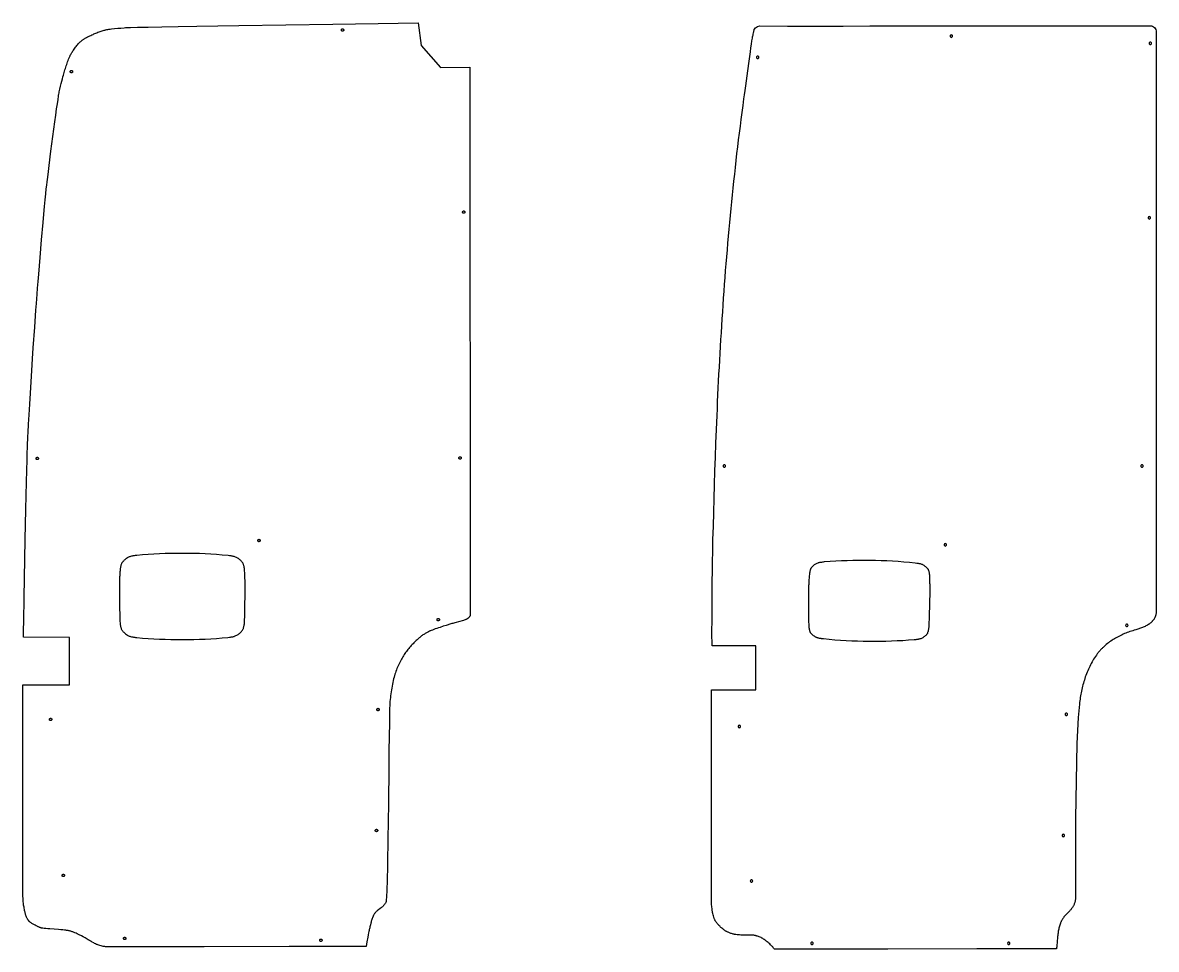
# Model space of a CAD drawing. Extents: x 0 to 5593, y -8541 to 1390.
# Drawn here: x 0 to 1873, y -6446 to -4916 of the extents above; entities that cross this region are included whole.
import ezdxf

# ---------------------------------------------------------------- set-up
doc = ezdxf.new("R2010")
doc.units = 0
doc.layers.add('Default Layer', color=1, linetype='CONTINUOUS')

msp = doc.modelspace()

# ---------------------------------------------------------------- linework, layer by layer
at = {"layer": 'Default Layer'}
for points in [[(0, -6009.8), (77.4, -6009.8), (77.4, -5931.6), (1.1, -5931), (1.3, -5919.6), (1.7, -5904.6), (2.4, -5866.2), (4.3, -5769.9), (5.3, -5720.2), (5.8, -5696.8), (6.3, -5675), (6.8, -5655.3), (7.2, -5638.4), (7.5, -5624.6), (7.7, -5619.1), (7.9, -5614.5), (8, -5610.1), (8.3, -5605.1), (8.6, -5599.4), (8.9, -5593.2), (9.6, -5579.2), (10.6, -5563.5), (11.6, -5546.3), (12.7, -5528.2), (13.9, -5509.5), (15.2, -5490.4), (16.4, -5471.5), (17.6, -5453), (19.9, -5418.8), (21.9, -5390.9), (22.6, -5380.1), (23.2, -5372), (23.8, -5364.3), (24.6, -5354.8), (25.5, -5343.7), (26.5, -5331.4), (28.8, -5303.9), (31.3, -5274.7), (33.9, -5245.9), (35.1, -5232.3), (36.2, -5219.8), (37.3, -5208.5), (38.2, -5198.6), (39, -5190.6), (39.7, -5184.7), (40.3, -5178.9), (41.3, -5171.3), (42.4, -5162.2), (43.7, -5151.9), (46.7, -5128.6), (50, -5103.9), (53.2, -5079.8), (54.7, -5068.8), (56.1, -5058.7), (57.3, -5050), (58.4, -5042.8), (59.2, -5037.5), (59.4, -5035.6), (59.7, -5034.4), (60.1, -5032.3), (60.5, -5030.2), (61, -5028), (61.5, -5025.8), (62.5, -5021.3), (63.6, -5016.8), (64.7, -5012.6), (65.7, -5008.8), (66.6, -5005.4), (67.3, -5002.8), (68.5, -4998.4), (69.2, -4996.2), (69.8, -4994), (70.5, -4991.8), (71.2, -4989.7), (71.9, -4987.5), (72.7, -4985.3), (73.5, -4983.1), (74.2, -4980.9), (75, -4978.6), (75.9, -4976.4), (76.3, -4975.3), (76.7, -4974.1), (77.2, -4973), (77.7, -4971.9), (78.2, -4970.8), (78.7, -4969.7), (79.3, -4968.7), (79.9, -4967.6), (80.5, -4966.6), (81.3, -4965.4), (82.1, -4964.1), (82.9, -4962.8), (83.9, -4961.4), (84.9, -4959.9), (85.9, -4958.4), (87, -4956.9), (88.2, -4955.4), (89.4, -4954), (90.6, -4952.5), (91.9, -4951.1), (93.1, -4949.7), (93.8, -4949), (94.4, -4948.4), (95.1, -4947.7), (95.8, -4947.1), (96.4, -4946.5), (97.1, -4946), (97.8, -4945.4), (98.5, -4944.9), (99.3, -4944.4), (100.1, -4943.8), (100.9, -4943.3), (101.7, -4942.8), (102.6, -4942.2), (103.5, -4941.7), (105.3, -4940.7), (107.2, -4939.7), (109, -4938.8), (110.9, -4937.9), (112.8, -4937.1), (114.5, -4936.3), (116.2, -4935.5), (117.8, -4934.8), (120.6, -4933.7), (122.7, -4932.8), (124.4, -4932.1), (126.1, -4931.4), (127.8, -4930.7), (129.6, -4930.1), (131.3, -4929.5), (133, -4929), (134.8, -4928.5), (135.7, -4928.3), (136.6, -4928.1), (137.6, -4927.9), (139, -4927.7), (140.6, -4927.4), (142.5, -4927.1), (144.6, -4926.9), (146.8, -4926.6), (151.8, -4926), (157, -4925.5), (162.4, -4925), (167.5, -4924.6), (170, -4924.4), (172.3, -4924.2), (174.3, -4924.1), (177.9, -4924), (189.9, -4923.8), (207.4, -4923.4), (230, -4923), (256.9, -4922.6), (287.5, -4922.1), (357.2, -4920.9), (512.3, -4918.5), (587.3, -4917.3), (653.5, -4916.2), (658.3, -4954), (690.4, -4990.2), (738.8, -4989.6), (739, -5895.6), (738.8, -5896), (738.6, -5896.5), (738.3, -5896.9), (738, -5897.3), (737.7, -5897.7), (737.4, -5898.1), (737.1, -5898.4), (736.7, -5898.8), (736.4, -5899.1), (736, -5899.5), (735.6, -5899.8), (735.2, -5900.1), (734.4, -5900.7), (733.5, -5901.2), (733.3, -5901.3), (732.9, -5901.5), (732.1, -5901.8), (730.9, -5902.2), (729.5, -5902.7), (727.9, -5903.2), (726.1, -5903.7), (722.2, -5904.8), (714.1, -5907), (710.4, -5908.1), (708.8, -5908.6), (707.4, -5909), (699.7, -5911.4), (694.7, -5913), (689.4, -5914.8), (686.7, -5915.7), (684, -5916.6), (681.5, -5917.4), (679.1, -5918.3), (676.9, -5919.1), (674.9, -5919.9), (673.2, -5920.6), (672.4, -5920.9), (671.8, -5921.2), (670.6, -5921.9), (669.4, -5922.5), (668.2, -5923.1), (667, -5923.8), (665.8, -5924.5), (664.7, -5925.1), (663.5, -5925.9), (662.4, -5926.6), (661.2, -5927.3), (660.1, -5928.1), (659, -5928.9), (657.9, -5929.7), (656.9, -5930.5), (655.8, -5931.3), (654.7, -5932.2), (653.7, -5933.1), (652.6, -5934), (651.5, -5935.1), (650.2, -5936.2), (648.9, -5937.5), (647.6, -5938.8), (646.2, -5940.2), (644.8, -5941.7), (643.3, -5943.2), (641.9, -5944.8), (640.5, -5946.4), (639, -5948), (637.7, -5949.7), (636.3, -5951.3), (635, -5953), (633.8, -5954.6), (632.6, -5956.3), (631.5, -5957.9), (630.3, -5959.7), (629.2, -5961.5), (628, -5963.4), (626.9, -5965.4), (625.7, -5967.5), (624.5, -5969.6), (623.4, -5971.7), (622.3, -5973.9), (621.2, -5976.1), (620.1, -5978.4), (619.1, -5980.6), (618.2, -5982.9), (617.3, -5985.1), (616.4, -5987.4), (615.6, -5989.6), (615.2, -5990.7), (614.9, -5991.9), (614.5, -5993.1), (614.1, -5994.4), (613.4, -5997), (612.7, -5999.7), (612.1, -6002.6), (611.4, -6005.6), (610.8, -6008.6), (610.3, -6011.7), (609.7, -6014.9), (609.2, -6018.1), (608.7, -6021.3), (608.2, -6024.5), (607.8, -6027.7), (607.4, -6030.8), (607, -6034), (606.7, -6037), (606.6, -6038), (606.5, -6039.3), (606.4, -6041.1), (606.4, -6043.3), (606.2, -6048.7), (606.1, -6055.5), (605.9, -6063.5), (605.8, -6072.8), (605.4, -6094.3), (605.1, -6119.2), (604.8, -6146.6), (604.1, -6205.5), (603.7, -6235.2), (603.3, -6264), (603.1, -6277.8), (602.8, -6291), (602.6, -6303.5), (602.4, -6315.3), (602.1, -6326.2), (601.9, -6336.1), (601.6, -6344.8), (601.3, -6352.4), (601.1, -6355.7), (601, -6358.7), (600.8, -6361.3), (600.7, -6363.5), (600.5, -6365.4), (600.4, -6366.8), (600.3, -6367.4), (600.2, -6367.9), (600.1, -6368.2), (600, -6368.5), (599.7, -6369.3), (599.3, -6370.1), (598.8, -6370.8), (598.3, -6371.5), (597.8, -6372.2), (597.3, -6372.9), (596.7, -6373.6), (596.1, -6374.3), (595.4, -6374.9), (594.8, -6375.5), (594.1, -6376.1), (593.4, -6376.8), (591.9, -6377.9), (590.5, -6379.1), (587.6, -6381.4), (586.1, -6382.5), (585.5, -6383.1), (584.8, -6383.6), (584.1, -6384.2), (583.5, -6384.8), (582.9, -6385.4), (582.4, -6386), (581.8, -6386.6), (581.3, -6387.3), (580.9, -6387.9), (580.4, -6388.6), (580.1, -6389.2), (579.7, -6389.9), (579.3, -6390.6), (579, -6391.3), (578.7, -6392), (578.4, -6392.7), (577.8, -6394.2), (577.2, -6395.6), (576.8, -6397.1), (576.3, -6398.6), (575.9, -6400.1), (575.5, -6401.6), (575.1, -6403.2), (574.4, -6406.2), (573.7, -6409.3), (573.4, -6410.8), (573, -6412.3), (572.6, -6413.9), (572.2, -6415.5), (571.9, -6417.2), (571.5, -6418.9), (570.8, -6422.5), (570.1, -6426.3), (568.7, -6434), (568, -6437.8), (567.3, -6441.5), (507.8, -6441.6), (440.1, -6441.8), (300, -6442.1), (237.3, -6442.2), (209.9, -6442.2), (185.9, -6442.2), (166, -6442.2), (150.8, -6442.2), (145.1, -6442.2), (140.9, -6442.1), (138.1, -6442.1), (137.2, -6442.1), (136.8, -6442.1), (135.9, -6441.9), (135, -6441.8), (134.1, -6441.6), (133.2, -6441.5), (131.3, -6441.1), (129.5, -6440.6), (127.7, -6440.1), (126, -6439.6), (124.4, -6439.1), (122.9, -6438.5), (122.2, -6438.2), (121.5, -6437.9), (120.8, -6437.6), (120.2, -6437.3), (118.8, -6436.6), (117.5, -6435.9), (114.8, -6434.3), (113.5, -6433.6), (112.2, -6432.8), (110.6, -6431.9), (108.4, -6430.6), (103, -6427.5), (100.1, -6425.8), (97.3, -6424.3), (95.9, -6423.5), (94.6, -6422.8), (93.4, -6422.2), (92.3, -6421.7), (90.2, -6420.8), (88.1, -6419.8), (85.9, -6419), (83.8, -6418.1), (82.7, -6417.7), (81.6, -6417.4), (80.5, -6417), (79.4, -6416.6), (78.3, -6416.3), (77.2, -6416), (76, -6415.7), (74.9, -6415.4), (74.3, -6415.3), (73.5, -6415.2), (72.5, -6415.1), (71.5, -6414.9), (69, -6414.6), (66.1, -6414.4), (62.8, -6414.1), (59.4, -6413.8), (52.1, -6413.2), (44.9, -6412.6), (41.6, -6412.3), (38.5, -6412.1), (35.7, -6411.8), (33.5, -6411.5), (32.5, -6411.4), (31.7, -6411.3), (31, -6411.2), (30.5, -6411.1), (29.7, -6410.8), (28.9, -6410.5), (28, -6410.2), (27.2, -6409.9), (26.3, -6409.5), (25.4, -6409.1), (24.6, -6408.7), (23.8, -6408.3), (22.2, -6407.5), (20.7, -6406.7), (19.4, -6406), (18.2, -6405.3), (16.1, -6404.1), (15.1, -6403.5), (14.1, -6402.8), (13.1, -6402.1), (12.6, -6401.8), (12.1, -6401.4), (11.7, -6401), (11.3, -6400.6), (10.8, -6400.2), (10.4, -6399.8), (10, -6399.3), (9.6, -6398.8), (9.3, -6398.3), (8.9, -6397.8), (8.5, -6397.2), (8.2, -6396.7), (7.9, -6396.1), (7.5, -6395.5), (6.9, -6394.3), (6.3, -6393.1), (5.8, -6391.9), (5.3, -6390.7), (5.1, -6389.9), (4.8, -6389), (4.5, -6387.9), (4.2, -6386.7), (3.9, -6385.3), (3.6, -6383.8), (3.2, -6382.2), (2.9, -6380.5), (2.5, -6378.7), (2.2, -6377), (1.9, -6375.2), (1.6, -6373.4), (1.3, -6371.6), (1.1, -6369.9), (0.9, -6368.2), (0.7, -6366.7), (0.7, -6366.1), (0.7, -6365.3), (0.6, -6362.6), (0.5, -6358.8), (0.5, -6353.9), (0.4, -6341), (0.3, -6324.3), (0.2, -6304.3), (0.2, -6281.7), (0.1, -6229.9), (0, -6173), (0, -6114.7), (0, -6059), (0, -6009.8)], [(526.4, -4928.4), (526.4, -4928.2), (526.4, -4928), (526.4, -4927.8), (526.5, -4927.6), (526.6, -4927.4), (526.7, -4927.2), (526.8, -4927.1), (526.9, -4926.9), (527.1, -4926.8), (527.2, -4926.7), (527.4, -4926.6), (527.6, -4926.5), (527.8, -4926.5), (527.9, -4926.4), (528.1, -4926.4), (528.4, -4926.4), (528.6, -4926.4), (528.8, -4926.4), (528.9, -4926.5), (529.1, -4926.5), (529.3, -4926.6), (529.5, -4926.7), (529.6, -4926.8), (529.8, -4926.9), (529.9, -4927.1), (530, -4927.2), (530.1, -4927.4), (530.2, -4927.6), (530.3, -4927.8), (530.3, -4928), (530.3, -4928.2), (530.4, -4928.4), (530.3, -4928.6), (530.3, -4928.8), (530.3, -4929), (530.2, -4929.1), (530.1, -4929.3), (530, -4929.5), (529.9, -4929.6), (529.8, -4929.8), (529.6, -4929.9), (529.5, -4930), (529.3, -4930.1), (529.1, -4930.2), (528.9, -4930.3), (528.8, -4930.3), (528.6, -4930.4), (528.4, -4930.4), (528.1, -4930.4), (527.9, -4930.3), (527.8, -4930.3), (527.6, -4930.2), (527.4, -4930.1), (527.2, -4930), (527.1, -4929.9), (526.9, -4929.8), (526.8, -4929.6), (526.7, -4929.5), (526.6, -4929.3), (526.5, -4929.1), (526.4, -4929), (526.4, -4928.8), (526.4, -4928.6), (526.4, -4928.4)], [(78.6, -4997), (78.6, -4996.7), (78.6, -4996.6), (78.6, -4996.4), (78.7, -4996.2), (78.8, -4996), (78.9, -4995.8), (79, -4995.7), (79.1, -4995.5), (79.3, -4995.4), (79.4, -4995.3), (79.6, -4995.2), (79.8, -4995.1), (80, -4995), (80.2, -4995), (80.4, -4995), (80.6, -4995), (80.8, -4995), (81, -4995), (81.2, -4995), (81.3, -4995.1), (81.5, -4995.2), (81.7, -4995.3), (81.8, -4995.4), (82, -4995.5), (82.1, -4995.7), (82.2, -4995.8), (82.3, -4996), (82.4, -4996.2), (82.5, -4996.4), (82.5, -4996.6), (82.5, -4996.7), (82.6, -4997), (82.5, -4997.2), (82.5, -4997.4), (82.5, -4997.5), (82.4, -4997.7), (82.3, -4997.9), (82.2, -4998.1), (82.1, -4998.2), (82, -4998.4), (81.8, -4998.5), (81.7, -4998.6), (81.5, -4998.7), (81.3, -4998.8), (81.2, -4998.9), (81, -4998.9), (80.8, -4998.9), (80.6, -4999), (80.4, -4998.9), (80.2, -4998.9), (80, -4998.9), (79.8, -4998.8), (79.6, -4998.7), (79.4, -4998.6), (79.3, -4998.5), (79.1, -4998.4), (79, -4998.2), (78.9, -4998.1), (78.8, -4997.9), (78.7, -4997.7), (78.6, -4997.5), (78.6, -4997.4), (78.6, -4997.2), (78.6, -4997)], [(726.5, -5229), (726.5, -5228.8), (726.6, -5228.6), (726.6, -5228.5), (726.7, -5228.3), (726.8, -5228.1), (726.9, -5227.9), (727, -5227.8), (727.1, -5227.6), (727.2, -5227.5), (727.4, -5227.4), (727.6, -5227.3), (727.7, -5227.2), (727.9, -5227.1), (728.1, -5227.1), (728.3, -5227.1), (728.5, -5227), (728.7, -5227.1), (728.9, -5227.1), (729.1, -5227.1), (729.3, -5227.2), (729.5, -5227.3), (729.6, -5227.4), (729.8, -5227.5), (729.9, -5227.6), (730.1, -5227.8), (730.2, -5227.9), (730.3, -5228.1), (730.4, -5228.3), (730.4, -5228.5), (730.5, -5228.6), (730.5, -5228.8), (730.5, -5229), (730.5, -5229.3), (730.5, -5229.5), (730.4, -5229.6), (730.4, -5229.8), (730.3, -5230), (730.2, -5230.2), (730.1, -5230.3), (729.9, -5230.5), (729.8, -5230.6), (729.6, -5230.7), (729.5, -5230.8), (729.3, -5230.9), (729.1, -5231), (728.9, -5231), (728.7, -5231), (728.5, -5231), (728.3, -5231), (728.1, -5231), (727.9, -5231), (727.7, -5230.9), (727.6, -5230.8), (727.4, -5230.7), (727.2, -5230.6), (727.1, -5230.5), (727, -5230.3), (726.9, -5230.2), (726.8, -5230), (726.7, -5229.8), (726.6, -5229.6), (726.6, -5229.5), (726.5, -5229.3), (726.5, -5229)], [(22, -5635.9), (22.1, -5635.7), (22.1, -5635.5), (22.1, -5635.3), (22.2, -5635.1), (22.3, -5634.9), (22.4, -5634.7), (22.5, -5634.6), (22.6, -5634.4), (22.8, -5634.3), (22.9, -5634.2), (23.1, -5634.1), (23.3, -5634), (23.4, -5633.9), (23.6, -5633.9), (23.8, -5633.9), (24, -5633.9), (24.2, -5633.9), (24.4, -5633.9), (24.6, -5633.9), (24.8, -5634), (25, -5634.1), (25.2, -5634.2), (25.3, -5634.3), (25.5, -5634.4), (25.6, -5634.6), (25.7, -5634.7), (25.8, -5634.9), (25.9, -5635.1), (26, -5635.3), (26, -5635.5), (26, -5635.7), (26, -5635.9), (26, -5636.1), (26, -5636.3), (26, -5636.5), (25.9, -5636.6), (25.8, -5636.8), (25.7, -5637), (25.6, -5637.1), (25.5, -5637.3), (25.3, -5637.4), (25.2, -5637.5), (25, -5637.6), (24.8, -5637.7), (24.6, -5637.8), (24.4, -5637.8), (24.2, -5637.8), (24, -5637.9), (23.8, -5637.8), (23.6, -5637.8), (23.4, -5637.8), (23.3, -5637.7), (23.1, -5637.6), (22.9, -5637.5), (22.8, -5637.4), (22.6, -5637.3), (22.5, -5637.1), (22.4, -5637), (22.3, -5636.8), (22.2, -5636.6), (22.1, -5636.5), (22.1, -5636.3), (22.1, -5636.1), (22, -5635.9)], [(720.5, -5635), (720.5, -5634.8), (720.5, -5634.6), (720.6, -5634.4), (720.6, -5634.2), (720.7, -5634), (720.8, -5633.9), (720.9, -5633.7), (721.1, -5633.6), (721.2, -5633.5), (721.4, -5633.3), (721.5, -5633.2), (721.7, -5633.2), (721.9, -5633.1), (722.1, -5633), (722.3, -5633), (722.5, -5633), (722.7, -5633), (722.9, -5633), (723.1, -5633.1), (723.3, -5633.2), (723.4, -5633.2), (723.6, -5633.3), (723.8, -5633.5), (723.9, -5633.6), (724, -5633.7), (724.1, -5633.9), (724.2, -5634), (724.3, -5634.2), (724.4, -5634.4), (724.4, -5634.6), (724.5, -5634.8), (724.5, -5635), (724.5, -5635.2), (724.4, -5635.4), (724.4, -5635.6), (724.3, -5635.8), (724.2, -5635.9), (724.1, -5636.1), (724, -5636.3), (723.9, -5636.4), (723.8, -5636.5), (723.6, -5636.7), (723.4, -5636.8), (723.3, -5636.8), (723.1, -5636.9), (722.9, -5637), (722.7, -5637), (722.5, -5637), (722.3, -5637), (722.1, -5637), (721.9, -5636.9), (721.7, -5636.8), (721.5, -5636.8), (721.4, -5636.7), (721.2, -5636.5), (721.1, -5636.4), (720.9, -5636.3), (720.8, -5636.1), (720.7, -5635.9), (720.6, -5635.8), (720.6, -5635.6), (720.5, -5635.4), (720.5, -5635.2), (720.5, -5635)], [(388.3, -5771.3), (388.3, -5771.1), (388.3, -5770.9), (388.4, -5770.7), (388.5, -5770.5), (388.5, -5770.4), (388.6, -5770.2), (388.8, -5770), (388.9, -5769.9), (389, -5769.8), (389.2, -5769.7), (389.3, -5769.6), (389.5, -5769.5), (389.7, -5769.4), (389.9, -5769.4), (390.1, -5769.3), (390.3, -5769.3), (390.5, -5769.3), (390.7, -5769.4), (390.9, -5769.4), (391.1, -5769.5), (391.3, -5769.6), (391.4, -5769.7), (391.6, -5769.8), (391.7, -5769.9), (391.8, -5770), (392, -5770.2), (392.1, -5770.4), (392.1, -5770.5), (392.2, -5770.7), (392.3, -5770.9), (392.3, -5771.1), (392.3, -5771.3), (392.3, -5771.5), (392.3, -5771.7), (392.2, -5771.9), (392.1, -5772.1), (392.1, -5772.3), (392, -5772.4), (391.8, -5772.6), (391.7, -5772.7), (391.6, -5772.9), (391.4, -5773), (391.3, -5773.1), (391.1, -5773.2), (390.9, -5773.2), (390.7, -5773.3), (390.5, -5773.3), (390.3, -5773.3), (390.1, -5773.3), (389.9, -5773.3), (389.7, -5773.2), (389.5, -5773.2), (389.3, -5773.1), (389.2, -5773), (389, -5772.9), (388.9, -5772.7), (388.8, -5772.6), (388.6, -5772.4), (388.5, -5772.3), (388.5, -5772.1), (388.4, -5771.9), (388.3, -5771.7), (388.3, -5771.5), (388.3, -5771.3)], [(684.5, -5902), (684.5, -5901.8), (684.5, -5901.6), (684.6, -5901.4), (684.6, -5901.2), (684.7, -5901), (684.8, -5900.9), (684.9, -5900.7), (685.1, -5900.6), (685.2, -5900.4), (685.4, -5900.3), (685.5, -5900.2), (685.7, -5900.1), (685.9, -5900.1), (686.1, -5900), (686.3, -5900), (686.5, -5900), (686.7, -5900), (686.9, -5900), (687.1, -5900.1), (687.3, -5900.1), (687.4, -5900.2), (687.6, -5900.3), (687.8, -5900.4), (687.9, -5900.6), (688, -5900.7), (688.1, -5900.9), (688.2, -5901), (688.3, -5901.2), (688.4, -5901.4), (688.4, -5901.6), (688.5, -5901.8), (688.5, -5902), (688.5, -5902.2), (688.4, -5902.4), (688.4, -5902.6), (688.3, -5902.8), (688.2, -5902.9), (688.1, -5903.1), (688, -5903.3), (687.9, -5903.4), (687.8, -5903.5), (687.6, -5903.6), (687.4, -5903.7), (687.3, -5903.8), (687.1, -5903.9), (686.9, -5903.9), (686.7, -5904), (686.5, -5904), (686.3, -5904), (686.1, -5903.9), (685.9, -5903.9), (685.7, -5903.8), (685.5, -5903.7), (685.4, -5903.6), (685.2, -5903.5), (685.1, -5903.4), (684.9, -5903.3), (684.8, -5903.1), (684.7, -5902.9), (684.6, -5902.8), (684.6, -5902.6), (684.5, -5902.4), (684.5, -5902.2), (684.5, -5902)], [(585, -6050.4), (585, -6050.2), (585.1, -6050), (585.1, -6049.8), (585.2, -6049.7), (585.3, -6049.5), (585.4, -6049.3), (585.5, -6049.2), (585.6, -6049), (585.7, -6048.9), (585.9, -6048.8), (586.1, -6048.7), (586.2, -6048.6), (586.4, -6048.5), (586.6, -6048.5), (586.8, -6048.4), (587, -6048.4), (587.2, -6048.4), (587.4, -6048.5), (587.6, -6048.5), (587.8, -6048.6), (588, -6048.7), (588.1, -6048.8), (588.3, -6048.9), (588.4, -6049), (588.6, -6049.2), (588.7, -6049.3), (588.8, -6049.5), (588.9, -6049.7), (588.9, -6049.8), (589, -6050), (589, -6050.2), (589, -6050.4), (589, -6050.6), (589, -6050.8), (588.9, -6051), (588.9, -6051.2), (588.8, -6051.4), (588.7, -6051.6), (588.6, -6051.7), (588.4, -6051.8), (588.3, -6052), (588.1, -6052.1), (588, -6052.2), (587.8, -6052.3), (587.6, -6052.3), (587.4, -6052.4), (587.2, -6052.4), (587, -6052.4), (586.8, -6052.4), (586.6, -6052.4), (586.4, -6052.3), (586.2, -6052.3), (586.1, -6052.2), (585.9, -6052.1), (585.7, -6052), (585.6, -6051.8), (585.5, -6051.7), (585.4, -6051.6), (585.3, -6051.4), (585.2, -6051.2), (585.1, -6051), (585.1, -6050.8), (585, -6050.6), (585, -6050.4)], [(44, -6066.8), (44.1, -6066.6), (44.1, -6066.4), (44.1, -6066.2), (44.2, -6066), (44.3, -6065.9), (44.4, -6065.7), (44.5, -6065.6), (44.6, -6065.4), (44.8, -6065.3), (44.9, -6065.2), (45.1, -6065.1), (45.3, -6065), (45.5, -6064.9), (45.6, -6064.9), (45.8, -6064.8), (46, -6064.8), (46.2, -6064.8), (46.4, -6064.9), (46.6, -6064.9), (46.8, -6065), (47, -6065.1), (47.2, -6065.2), (47.3, -6065.3), (47.5, -6065.4), (47.6, -6065.6), (47.7, -6065.7), (47.8, -6065.9), (47.9, -6066), (48, -6066.2), (48, -6066.4), (48, -6066.6), (48, -6066.8), (48, -6067), (48, -6067.2), (48, -6067.4), (47.9, -6067.6), (47.8, -6067.8), (47.7, -6067.9), (47.6, -6068.1), (47.5, -6068.2), (47.3, -6068.4), (47.2, -6068.5), (47, -6068.6), (46.8, -6068.7), (46.6, -6068.7), (46.4, -6068.8), (46.2, -6068.8), (46, -6068.8), (45.8, -6068.8), (45.6, -6068.8), (45.5, -6068.7), (45.3, -6068.7), (45.1, -6068.6), (44.9, -6068.5), (44.8, -6068.4), (44.6, -6068.2), (44.5, -6068.1), (44.4, -6067.9), (44.3, -6067.8), (44.2, -6067.6), (44.1, -6067.4), (44.1, -6067.2), (44.1, -6067), (44, -6066.8)], [(582.4, -6250.2), (582.4, -6250), (582.5, -6249.8), (582.5, -6249.6), (582.6, -6249.4), (582.7, -6249.2), (582.8, -6249.1), (582.9, -6248.9), (583, -6248.8), (583.2, -6248.6), (583.3, -6248.5), (583.5, -6248.4), (583.7, -6248.3), (583.8, -6248.3), (584, -6248.2), (584.2, -6248.2), (584.4, -6248.2), (584.6, -6248.2), (584.8, -6248.2), (585, -6248.3), (585.2, -6248.3), (585.4, -6248.4), (585.6, -6248.5), (585.7, -6248.6), (585.8, -6248.8), (586, -6248.9), (586.1, -6249.1), (586.2, -6249.2), (586.3, -6249.4), (586.3, -6249.6), (586.4, -6249.8), (586.4, -6250), (586.4, -6250.2), (586.4, -6250.4), (586.4, -6250.6), (586.3, -6250.8), (586.3, -6251), (586.2, -6251.1), (586.1, -6251.3), (586, -6251.4), (585.8, -6251.6), (585.7, -6251.7), (585.6, -6251.8), (585.4, -6251.9), (585.2, -6252), (585, -6252.1), (584.8, -6252.1), (584.6, -6252.2), (584.4, -6252.2), (584.2, -6252.2), (584, -6252.1), (583.8, -6252.1), (583.7, -6252), (583.5, -6251.9), (583.3, -6251.8), (583.2, -6251.7), (583, -6251.6), (582.9, -6251.4), (582.8, -6251.3), (582.7, -6251.1), (582.6, -6251), (582.5, -6250.8), (582.5, -6250.6), (582.4, -6250.4), (582.4, -6250.2)], [(65.2, -6324.4), (65.2, -6324.2), (65.2, -6324), (65.3, -6323.8), (65.3, -6323.6), (65.4, -6323.4), (65.5, -6323.3), (65.6, -6323.1), (65.8, -6323), (65.9, -6322.8), (66.1, -6322.7), (66.2, -6322.6), (66.4, -6322.5), (66.6, -6322.5), (66.8, -6322.4), (67, -6322.4), (67.2, -6322.4), (67.4, -6322.4), (67.6, -6322.4), (67.8, -6322.5), (68, -6322.5), (68.1, -6322.6), (68.3, -6322.7), (68.5, -6322.8), (68.6, -6323), (68.7, -6323.1), (68.8, -6323.3), (68.9, -6323.4), (69, -6323.6), (69.1, -6323.8), (69.1, -6324), (69.2, -6324.2), (69.2, -6324.4), (69.2, -6324.6), (69.1, -6324.8), (69.1, -6325), (69, -6325.2), (68.9, -6325.3), (68.8, -6325.5), (68.7, -6325.6), (68.6, -6325.8), (68.5, -6325.9), (68.3, -6326), (68.1, -6326.1), (68, -6326.2), (67.8, -6326.3), (67.6, -6326.3), (67.4, -6326.4), (67.2, -6326.4), (67, -6326.4), (66.8, -6326.3), (66.6, -6326.3), (66.4, -6326.2), (66.2, -6326.1), (66.1, -6326), (65.9, -6325.9), (65.8, -6325.8), (65.6, -6325.6), (65.5, -6325.5), (65.4, -6325.3), (65.3, -6325.2), (65.3, -6325), (65.2, -6324.8), (65.2, -6324.6), (65.2, -6324.4)], [(166.6, -6428.3), (166.6, -6428.1), (166.6, -6427.9), (166.7, -6427.7), (166.7, -6427.6), (166.8, -6427.4), (166.9, -6427.2), (167, -6427.1), (167.1, -6426.9), (167.3, -6426.8), (167.4, -6426.7), (167.6, -6426.6), (167.8, -6426.5), (168, -6426.4), (168.2, -6426.4), (168.4, -6426.4), (168.6, -6426.3), (168.8, -6426.4), (169, -6426.4), (169.2, -6426.4), (169.3, -6426.5), (169.5, -6426.6), (169.7, -6426.7), (169.8, -6426.8), (170, -6426.9), (170.1, -6427.1), (170.2, -6427.2), (170.3, -6427.4), (170.4, -6427.6), (170.5, -6427.7), (170.5, -6427.9), (170.6, -6428.1), (170.6, -6428.3), (170.6, -6428.5), (170.5, -6428.7), (170.5, -6428.9), (170.4, -6429.1), (170.3, -6429.3), (170.2, -6429.5), (170.1, -6429.6), (170, -6429.8), (169.8, -6429.9), (169.7, -6430), (169.5, -6430.1), (169.3, -6430.2), (169.2, -6430.3), (169, -6430.3), (168.8, -6430.3), (168.6, -6430.3), (168.4, -6430.3), (168.2, -6430.3), (168, -6430.3), (167.8, -6430.2), (167.6, -6430.1), (167.4, -6430), (167.3, -6429.9), (167.1, -6429.8), (167, -6429.6), (166.9, -6429.5), (166.8, -6429.3), (166.7, -6429.1), (166.7, -6428.9), (166.6, -6428.7), (166.6, -6428.5), (166.6, -6428.3)], [(490.5, -6431.4), (490.6, -6431.2), (490.6, -6431), (490.6, -6430.8), (490.7, -6430.6), (490.8, -6430.4), (490.9, -6430.2), (491, -6430.1), (491.1, -6429.9), (491.3, -6429.8), (491.4, -6429.7), (491.6, -6429.6), (491.8, -6429.5), (491.9, -6429.5), (492.1, -6429.4), (492.3, -6429.4), (492.5, -6429.4), (492.7, -6429.4), (492.9, -6429.4), (493.1, -6429.5), (493.3, -6429.5), (493.5, -6429.6), (493.7, -6429.7), (493.8, -6429.8), (494, -6429.9), (494.1, -6430.1), (494.2, -6430.2), (494.3, -6430.4), (494.4, -6430.6), (494.5, -6430.8), (494.5, -6431), (494.5, -6431.2), (494.5, -6431.4), (494.5, -6431.6), (494.5, -6431.8), (494.5, -6432), (494.4, -6432.1), (494.3, -6432.3), (494.2, -6432.5), (494.1, -6432.6), (494, -6432.8), (493.8, -6432.9), (493.7, -6433), (493.5, -6433.1), (493.3, -6433.2), (493.1, -6433.3), (492.9, -6433.3), (492.7, -6433.4), (492.5, -6433.4), (492.3, -6433.4), (492.1, -6433.3), (491.9, -6433.3), (491.8, -6433.2), (491.6, -6433.1), (491.4, -6433), (491.3, -6432.9), (491.1, -6432.8), (491, -6432.6), (490.9, -6432.5), (490.8, -6432.3), (490.7, -6432.1), (490.6, -6432), (490.6, -6431.8), (490.6, -6431.6), (490.5, -6431.4)]]:
    msp.add_lwpolyline(points, close=True, dxfattribs=at)
for points in [[(1739.1, -6230.2), (1738.9, -6362.8), (1738.9, -6363.4), (1738.9, -6363.9), (1738.8, -6365), (1738.7, -6366.1), (1738.5, -6367.2), (1738.2, -6368.3), (1737.9, -6369.3), (1737.5, -6370.4), (1737.1, -6371.4), (1736.7, -6372.4), (1736.2, -6373.4), (1735.7, -6374.4), (1735.2, -6375.4), (1734.6, -6376.4), (1733.9, -6377.3), (1733.3, -6378.3), (1732.6, -6379.2), (1731.9, -6380.1), (1731.2, -6381), (1730.5, -6381.9), (1729.7, -6382.8), (1728.9, -6383.7), (1728.1, -6384.6), (1726.5, -6386.3), (1724.9, -6388), (1723.3, -6389.6), (1720.1, -6392.8), (1719.6, -6393.5), (1719.1, -6394.2), (1718.6, -6394.9), (1718.1, -6395.6), (1717.7, -6396.4), (1717.2, -6397.1), (1716.8, -6397.8), (1716.4, -6398.6), (1716, -6399.3), (1715.6, -6400.1), (1715.2, -6400.9), (1714.9, -6401.6), (1714.5, -6402.4), (1714.2, -6403.2), (1713.6, -6404.8), (1713.1, -6406.4), (1712.6, -6408), (1712.1, -6409.7), (1711.7, -6411.3), (1711.3, -6413), (1711, -6414.7), (1710.7, -6416.4), (1710.4, -6418.1), (1710.2, -6419.8), (1709.9, -6421.5), (1709.7, -6423.3), (1709.6, -6425), (1709.2, -6428.5), (1708.9, -6431.9), (1708.6, -6435.4), (1708.3, -6438.8), (1708.2, -6440.5), (1708, -6442.1), (1707.8, -6443.8), (1707.6, -6445.4), (1575.9, -6445.7), (1429.3, -6446), (1305.9, -6446.3), (1264.9, -6446.4), (1243.9, -6446.4), (1242.6, -6446.4), (1242.3, -6446.3), (1242.2, -6446.3), (1241.9, -6446.2), (1241.7, -6446), (1241.4, -6445.8), (1241.2, -6445.6), (1241.1, -6445.4), (1240.9, -6445.1), (1240.5, -6444.6), (1239.9, -6443.5), (1239.6, -6443), (1239.4, -6442.7), (1239.2, -6442.5), (1238.6, -6441.9), (1237.7, -6441), (1236.6, -6440), (1235.4, -6438.8), (1234.1, -6437.6), (1232.7, -6436.3), (1231.3, -6435.1), (1230, -6434.1), (1228.8, -6433.1), (1227.5, -6432.2), (1226.3, -6431.2), (1225, -6430.3), (1223.7, -6429.4), (1222.4, -6428.6), (1221.7, -6428.2), (1221, -6427.8), (1220.3, -6427.4), (1219.6, -6427.1), (1218.2, -6426.4), (1216.7, -6425.8), (1215.2, -6425.2), (1213.6, -6424.6), (1212.8, -6424.4), (1212, -6424.2), (1211.2, -6423.9), (1210.4, -6423.7), (1209.6, -6423.5), (1208.8, -6423.4), (1208, -6423.2), (1207.2, -6423.1), (1206.3, -6423), (1205.4, -6422.9), (1204.4, -6422.8), (1203.4, -6422.8), (1202.3, -6422.8), (1201.2, -6422.8), (1198.9, -6422.9), (1196.6, -6423), (1194.3, -6423.1), (1193.2, -6423.1), (1192.1, -6423.1), (1191.1, -6423.1), (1190.1, -6423.1), (1188.2, -6423), (1186.1, -6422.8), (1184, -6422.7), (1182, -6422.5), (1180, -6422.3), (1178.1, -6422.1), (1176.5, -6421.8), (1175.7, -6421.7), (1175.1, -6421.6), (1173.8, -6421.2), (1172.5, -6420.9), (1171.1, -6420.5), (1169.8, -6420), (1168.5, -6419.6), (1167.3, -6419.1), (1166.3, -6418.7), (1165.4, -6418.3), (1164.6, -6418), (1163.7, -6417.6), (1162.9, -6417.1), (1162.1, -6416.7), (1161.3, -6416.2), (1160.6, -6415.8), (1159.8, -6415.3), (1159.1, -6414.9), (1158.4, -6414.4), (1157.7, -6413.8), (1157, -6413.3), (1156.3, -6412.7), (1155, -6411.6), (1154.1, -6410.8), (1153.4, -6410.2), (1152.7, -6409.6), (1152, -6409), (1151.4, -6408.3), (1150.2, -6407), (1149.2, -6406), (1148.1, -6404.8), (1147, -6403.5), (1146.4, -6402.8), (1145.9, -6402.1), (1145.4, -6401.4), (1144.9, -6400.7), (1144.5, -6400), (1144.1, -6399.4), (1143.8, -6398.7), (1143.4, -6398), (1143.1, -6397.3), (1142.8, -6396.5), (1142.4, -6395.7), (1142.1, -6394.8), (1141.8, -6394), (1141.5, -6393.1), (1141, -6391.2), (1140.5, -6389.4), (1140, -6387.5), (1139.6, -6385.8), (1139.4, -6384.8), (1139.3, -6383.8), (1139.1, -6382.8), (1139, -6381.6), (1138.7, -6379.2), (1138.5, -6376.7), (1138.1, -6371.4), (1137.8, -6368.8), (1137.6, -6366.2), (1137.6, -6019.8), (1137.6, -6018), (1211.1, -6018), (1211.1, -5945.2), (1138.7, -5945.2), (1138.6, -5923.3), (1138.7, -5901.4), (1138.7, -5890.4), (1138.8, -5879.5), (1138.8, -5868.6), (1138.9, -5857.7), (1139, -5846.8), (1139.2, -5835.9), (1139.3, -5825), (1139.5, -5814.1), (1139.6, -5803.2), (1139.8, -5792.2), (1140.1, -5781.3), (1140.3, -5770.4), (1140.9, -5747.6), (1141.5, -5724.8), (1142.1, -5701.9), (1142.8, -5679.1), (1143.5, -5656.3), (1144.3, -5633.4), (1145.1, -5610.6), (1146, -5587.8), (1146.5, -5576.4), (1147, -5565), (1147.5, -5553.6), (1148, -5542.2), (1148.5, -5530.8), (1149.1, -5519.3), (1149.6, -5507.9), (1150.2, -5496.5), (1150.8, -5485.1), (1151.4, -5473.7), (1152.1, -5462.3), (1152.7, -5450.9), (1153.4, -5439.5), (1154.1, -5428.1), (1154.8, -5416.7), (1155.5, -5405.3), (1156.3, -5393.9), (1157, -5382.6), (1157.8, -5371.2), (1158.7, -5359.8), (1159.5, -5348.4), (1160.4, -5337), (1161.2, -5325.6), (1162.1, -5314.2), (1163.1, -5302.9), (1164, -5291.5), (1165, -5280.1), (1166, -5268.7), (1167, -5257.4), (1168, -5246), (1169.1, -5234.6), (1170.2, -5223.3), (1171.3, -5211.9), (1172.5, -5200.5), (1173.7, -5189.2), (1174.9, -5177.8), (1176.1, -5166.5), (1177.3, -5155.1), (1178.6, -5143.8), (1179.9, -5132.4), (1181.3, -5121.1), (1182.6, -5109.8), (1184, -5098.4), (1185.5, -5087.1), (1186.9, -5075.8), (1188.4, -5064.4), (1189.9, -5053.1), (1191.5, -5041.8), (1192.4, -5035.2), (1193.4, -5028), (1194.5, -5020.4), (1195.6, -5012.4), (1197.8, -4995.9), (1200, -4979.6), (1201, -4971.8), (1202, -4964.5), (1203, -4957.6), (1203.9, -4951.5), (1204.7, -4946.1), (1205.1, -4943.7), (1205.5, -4941.6), (1205.8, -4939.7), (1206.2, -4938.1), (1206.4, -4936.8), (1206.7, -4935.8), (1207.4, -4932.3), (1207.5, -4931.3, -0.403969), (1217.5, -4921.6), (1263.4, -4921.7), (1309.6, -4921.7), (1355.1, -4921.7), (1399.1, -4921.6), (1440.6, -4921.6), (1478.7, -4921.5), (1512.4, -4921.4), (1540.9, -4921.3), (1862.6, -4921.4, -0.414237), (1872.6, -4931.4), (1872.5, -5410), (1872.5, -5889.2), (1872.5, -5889.3), (1872.4, -5890.3), (1872.3, -5891.1), (1872.2, -5892), (1872, -5892.9), (1871.8, -5893.7), (1871.6, -5894.5), (1871.4, -5895.3), (1871.1, -5896.1), (1870.9, -5896.9), (1870.6, -5897.6), (1870.2, -5898.3), (1869.9, -5899), (1869.6, -5899.7), (1869.2, -5900.4), (1868.8, -5901), (1868.4, -5901.7), (1867.9, -5902.3), (1867.5, -5902.9), (1867, -5903.5), (1866.5, -5904.1), (1866, -5904.7), (1865.5, -5905.2), (1865, -5905.8), (1864.4, -5906.3), (1863.9, -5906.8), (1863.3, -5907.3), (1862.7, -5907.8), (1862.1, -5908.3), (1861.5, -5908.7), (1860.9, -5909.2), (1860.2, -5909.6), (1859.6, -5910), (1858.3, -5910.9), (1856.9, -5911.6), (1855.5, -5912.4), (1854.1, -5913.1), (1852.6, -5913.8), (1851.1, -5914.4), (1849.6, -5915), (1848.1, -5915.6), (1846.6, -5916.1), (1845, -5916.7), (1843.5, -5917.2), (1841.9, -5917.7), (1838.9, -5918.6), (1835.8, -5919.6), (1833.6, -5920.2), (1831.4, -5921), (1829.1, -5921.7), (1826.9, -5922.5), (1824.7, -5923.3), (1822.5, -5924.2), (1820.3, -5925.1), (1818.1, -5926), (1816, -5927), (1813.8, -5928), (1811.7, -5929), (1809.6, -5930.1), (1807.5, -5931.2), (1805.4, -5932.3), (1803.4, -5933.5), (1801.4, -5934.8), (1799.4, -5936.1), (1797.4, -5937.4), (1795.5, -5938.7), (1793.6, -5940.1), (1791.7, -5941.6), (1789.8, -5943.1), (1788, -5944.6), (1786.3, -5946.2), (1784.6, -5947.8), (1783.7, -5948.6), (1782.9, -5949.4), (1782, -5950.3), (1781.2, -5951.1), (1780.4, -5952), (1779.6, -5952.9), (1778.8, -5953.8), (1778.1, -5954.7), (1777.3, -5955.6), (1776.5, -5956.5), (1775.8, -5957.5), (1775.1, -5958.4), (1774.3, -5959.4), (1773.6, -5960.4), (1772.1, -5962.6), (1770.6, -5964.9), (1769.1, -5967.2), (1767.7, -5969.5), (1766.4, -5971.9), (1765, -5974.3), (1763.8, -5976.7), (1762.6, -5979.1), (1761.4, -5981.5), (1760.3, -5984), (1759.2, -5986.4), (1758.2, -5988.9), (1757.2, -5991.5), (1756.2, -5994), (1755.3, -5996.5), (1754.5, -5999.1), (1753.7, -6001.7), (1752.9, -6004.2), (1752.1, -6006.8), (1751.4, -6009.5), (1750.7, -6012.1), (1750.1, -6014.7), (1749.5, -6017.4), (1748.9, -6020), (1748.4, -6022.7), (1747.9, -6025.3), (1747.5, -6028), (1747, -6030.7), (1746.6, -6033.3), (1746.2, -6036), (1745.9, -6038.7), (1745.6, -6041.4), (1743.6, -6063.8), (1741.1, -6106.5), (1739.1, -6230.2)], [(1535.9, -4938.4, 0.414214), (1533.9, -4936.4, 0.414214), (1531.9, -4938.4, 0.414214), (1533.9, -4940.4, 0.414214), (1535.9, -4938.4)], [(1864.9, -4950.4, 0.414214), (1862.9, -4948.4, 0.414214), (1860.9, -4950.4, 0.414214), (1862.9, -4952.4, 0.414214), (1864.9, -4950.4)], [(1215.9, -4973.4, 0.414214), (1213.9, -4971.4, 0.414214), (1211.9, -4973.4, 0.414214), (1213.9, -4975.4, 0.414214), (1215.9, -4973.4)], [(1862.9, -5238.4, 0.414214), (1860.9, -5236.4, 0.414214), (1858.9, -5238.4, 0.414214), (1860.9, -5240.4, 0.414214), (1862.9, -5238.4)], [(1160.9, -5648.4, 0.414214), (1158.9, -5646.4, 0.414214), (1156.9, -5648.4, 0.414214), (1158.9, -5650.4, 0.414214), (1160.9, -5648.4)], [(1850.9, -5648.4, 0.414214), (1848.9, -5646.4, 0.414214), (1846.9, -5648.4, 0.414214), (1848.9, -5650.4, 0.414214), (1850.9, -5648.4)], [(1525.9, -5778.4, 0.414214), (1523.9, -5776.4, 0.414214), (1521.9, -5778.4, 0.414214), (1523.9, -5780.4, 0.414214), (1525.9, -5778.4)], [(367, -5831.4, 0.004198), (366.7, -5823.9, 0.004698), (366.6, -5820.5, 0.00696), (366.5, -5818.7, 0.009722), (366.4, -5817.8, 0.013482), (366.3, -5817.2, 0.006019), (365.9, -5815.1, 0.011434), (365.5, -5813.2, 0.018184), (365, -5811.4, 0.026495), (364.3, -5809.7, 0.03311), (363.5, -5808.2, 0.031215), (362.6, -5807, 0.020453), (361.6, -5805.7, 0.021899), (359.7, -5803.9, 0.041556), (355.1, -5800.4, 0.023342), (353, -5799.2, 0.038104), (350.3, -5798.1, 0.022663), (347.9, -5797.5, 0.01435), (345.5, -5797, 0.008967), (342.9, -5796.6, 0.002083), (341.9, -5796.4), (339.2, -5796.1, 0.046583), (188.6, -5795.9, 0.000947), (185.7, -5796.3, 0.010384), (182.1, -5796.8, 0.015073), (179.5, -5797.4, 0.021868), (177.2, -5798, 0.034349), (174.8, -5799, 0.021957), (172.9, -5800.1, 0.023002), (170.4, -5801.8, 0.031858), (167, -5804.6, 0.017747), (165.7, -5806, 0.021588), (164.7, -5807.2, 0.046189), (163.5, -5809.1, 0.029798), (162.8, -5810.9, 0.025568), (162.1, -5813.4, 0.012738), (161.6, -5815.7, 0.005679), (161.3, -5817.5, 0.009166), (161.1, -5819.3, 0.009199), (160.6, -5823.3, 0.014611), (160.2, -5831.4, -0.014209), (160.2, -5831.6, 0.0105), (160.1, -5832.9, -0.001866), (160, -5834.2, 0.00363), (159.9, -5835.7, 0.006535), (159.8, -5838.7, 0.004307), (159.8, -5843.5, 0.00259), (159.7, -5849.8, 0.002105), (159.8, -5858.7, 0.001426), (160, -5871, 0.001039), (160.2, -5886.7, 0.002301), (160.5, -5897.6, 0.002695), (160.7, -5903.3, 0.004697), (160.8, -5907, 0.006824), (161, -5908.9, 0.009672), (161.1, -5909.8, 0.013527), (161.2, -5910.4, 0.006018), (161.6, -5912.5, 0.011434), (162, -5914.3, 0.018182), (162.5, -5916.1, 0.028851), (163.2, -5918, 0.045113), (164.3, -5919.9, 0.02782), (165.3, -5921.2, 0.023292), (167, -5922.9, 0.02879), (170.1, -5925.6, 0.027834), (173.1, -5927.6, 0.020458), (174.7, -5928.5, 0.032981), (177.1, -5929.4, 0.021527), (179.5, -5930.1, 0.014116), (181.9, -5930.6, 0.008103), (184.3, -5930.9, 0.004061), (186.3, -5931.2), (188.4, -5931.5, 0.046583), (338.9, -5931.3), (341.7, -5931, 0.007328), (344.6, -5930.6, 0.012115), (347, -5930.1, 0.016793), (349.1, -5929.6, 0.022184), (351.1, -5928.9, 0.035906), (353.6, -5927.7, 0.024201), (356, -5926.3, 0.040008), (360.3, -5922.7, 0.018547), (361.7, -5921.3, 0.021588), (362.7, -5920.1, 0.046189), (363.9, -5918.1, 0.029798), (364.6, -5916.4, 0.025568), (365.3, -5913.9, 0.012738), (365.8, -5911.6, 0.005283), (366.1, -5909.9, 0.015905), (366.2, -5909, 0.008296), (366.4, -5906.9, 0.004549), (366.5, -5903.7, 0.003063), (366.7, -5898.7, 0.002305), (366.9, -5890.2, 0.001256), (367.1, -5879.6, 0.00094), (367.3, -5864.6, 0.00172), (367.5, -5853.7, 0.002884), (367.5, -5845.1, 0.003798), (367.4, -5839.9, 0.005654), (367.3, -5836.3, 0.009248), (367.1, -5833.5, 0.002249), (367, -5831.5, -0.012984), (367, -5831.4)], [(1498, -5839.8, 0.014612), (1498, -5840.2, -0.004861), (1498.3, -5843.4, -0.006687), (1498.3, -5845.5, -0.004872), (1498.4, -5849.2, -0.002921), (1498.4, -5853.8, -0.002664), (1498.3, -5861.5, -0.001818), (1498, -5872.3, -0.001002), (1497.6, -5887.8, -0.001262), (1497.3, -5898.5, -0.002305), (1497, -5907, -0.003064), (1496.8, -5911.8, -0.004551), (1496.6, -5915, -0.008314), (1496.4, -5916.9, -0.015754), (1496.3, -5917.7, -0.004331), (1496, -5919.2, -0.012634), (1495.5, -5921.3, -0.024979), (1494.9, -5923.3, -0.030278), (1494.4, -5924.7, -0.046421), (1493.6, -5926, -0.021504), (1492.8, -5926.9, -0.018029), (1491.6, -5928.1, -0.039766), (1487.7, -5931.2, -0.02408), (1485.7, -5932.4, -0.035803), (1483.7, -5933.4, -0.023102), (1482, -5933.9, -0.016949), (1480, -5934.4, -0.011351), (1477.9, -5934.7, -0.007554), (1475.1, -5935.1), (1472.4, -5935.4, -0.046537), (1322.8, -5933.9, -0.000324), (1320.1, -5933.5, -0.003335), (1318.8, -5933.3, -0.008416), (1316.5, -5932.9, -0.014458), (1314.3, -5932.4, -0.021868), (1312.3, -5931.8, -0.031807), (1310.5, -5931.1, -0.020975), (1309.1, -5930.3, -0.027118), (1306.5, -5928.5, -0.028856), (1303.8, -5926.2, -0.024379), (1302.4, -5924.6, -0.028037), (1301.6, -5923.7, -0.044276), (1300.9, -5922.4, -0.028413), (1300.4, -5920.9, -0.017764), (1300, -5919.5, -0.011597), (1299.6, -5917.8, -0.006345), (1299.3, -5915.8, -0.014865), (1299.2, -5915.3, -0.008619), (1299.1, -5914.6, -0.007293), (1299, -5912.8, -0.004689), (1298.9, -5909.2, -0.002693), (1298.8, -5903.5, -0.002301), (1298.6, -5892.7, -0.001039), (1298.6, -5877, -0.001426), (1298.5, -5864.7, -0.002105), (1298.6, -5855.8, -0.002706), (1298.7, -5849.4, -0.004227), (1298.8, -5844.8, -0.006517), (1299, -5841.9, -0.003618), (1299.1, -5840.5, 0.001954), (1299.1, -5839.1, -0.010565), (1299.2, -5838, 0.014578), (1299.3, -5837.6, -0.015026), (1299.8, -5829.5, -0.009279), (1300.3, -5825.7, -0.008835), (1300.5, -5824.2, -0.005576), (1300.8, -5822.5, -0.012634), (1301.3, -5820.4, -0.024979), (1301.9, -5818.4, -0.030278), (1302.4, -5817, -0.046421), (1303.2, -5815.7, -0.021504), (1304, -5814.8, -0.018029), (1305.2, -5813.6, -0.040632), (1309.2, -5810.4, -0.02431), (1311.2, -5809.2, -0.046845), (1313.8, -5808.1, -0.023077), (1315.9, -5807.5, -0.015405), (1318.2, -5807.1, -0.010516), (1321.6, -5806.6, -0.000969), (1324.5, -5806.2, -0.046536), (1474.1, -5808.1), (1476.8, -5808.5, -0.002497), (1478, -5808.7, -0.009061), (1480.3, -5809.1, -0.013789), (1482.4, -5809.5, -0.023583), (1484.5, -5810.2, -0.037005), (1486.6, -5811, -0.023278), (1488.3, -5812, -0.041621), (1492.4, -5815.2, -0.022782), (1494, -5816.8, -0.020294), (1494.8, -5817.8, -0.035835), (1495.5, -5818.8, -0.030171), (1496, -5819.8, -0.024881), (1496.4, -5821, -0.017771), (1496.8, -5822.5, -0.011597), (1497.2, -5824.1, -0.006346), (1497.5, -5826.2, -0.014822), (1497.6, -5826.6, -0.008664), (1497.7, -5827.3, -0.007435), (1497.8, -5829.1, -0.004691), (1497.9, -5832.4, -0.004195), (1498, -5839.8)], [(1825.9, -5911.4, 0.414214), (1823.9, -5909.4, 0.414214), (1821.9, -5911.4, 0.414214), (1823.9, -5913.4, 0.414214), (1825.9, -5911.4)], [(1725.9, -6058.4, 0.414214), (1723.9, -6056.4, 0.414214), (1721.9, -6058.4, 0.414214), (1723.9, -6060.4, 0.414214), (1725.9, -6058.4)], [(1185.9, -6078.4, 0.414214), (1183.9, -6076.4, 0.414214), (1181.9, -6078.4, 0.414214), (1183.9, -6080.4, 0.414214), (1185.9, -6078.4)], [(1720.9, -6258.4, 0.414214), (1718.9, -6256.4, 0.414214), (1716.9, -6258.4, 0.414214), (1718.9, -6260.4, 0.414214), (1720.9, -6258.4)], [(1205.9, -6333.4, 0.414214), (1203.9, -6331.4, 0.414214), (1201.9, -6333.4, 0.414214), (1203.9, -6335.4, 0.414214), (1205.9, -6333.4)], [(1305.9, -6436.4, 0.414214), (1303.9, -6434.4, 0.414214), (1301.9, -6436.4, 0.414214), (1303.9, -6438.4, 0.414214), (1305.9, -6436.4)], [(1630.9, -6436.4, 0.414214), (1628.9, -6434.4, 0.414214), (1626.9, -6436.4, 0.414214), (1628.9, -6438.4, 0.414214), (1630.9, -6436.4)]]:
    msp.add_lwpolyline(points, format="xyb", close=True, dxfattribs=at)

doc.saveas('drawing.dxf')
